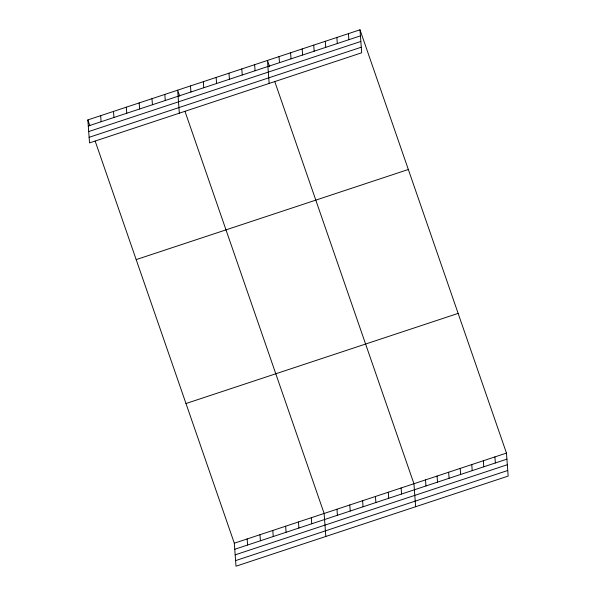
<?xml version="1.0" encoding="UTF-8"?>
<svg xmlns="http://www.w3.org/2000/svg" width="596" height="596" viewBox="0 0 596 596"><rect width="100%" height="100%" fill="white"/><g stroke="black" fill="none" stroke-linecap="round" stroke-linejoin="round"><path stroke-width="0.89" d="M359.991 29.8L361.683 52.798L89.527 142.913L87.843 119.915L359.991 29.8L506.473 453.087L508.157 476.085L236.009 566.2L234.317 543.202L95.166 141.081M88.282 125.98L360.438 35.864M88.7 131.567L360.848 41.452M89.117 137.326L361.273 47.211M136.179 259.603L408.334 169.488M185.982 403.522L458.13 313.399M234.317 543.202L506.473 453.087M234.764 549.266L506.913 459.143M235.174 554.854L507.323 464.738M235.591 560.612L507.747 470.49M269.511 66.365L267.462 60.442L269.154 83.44M274.786 81.607L413.937 483.721L415.628 506.719M179.701 96.105L177.653 90.182L179.336 113.173M184.976 111.34L324.127 513.461L325.818 536.46M87.843 119.915L89.892 125.845M494.903 456.916L495.35 462.98M483.341 460.745L483.781 466.81M471.771 464.575L472.218 470.639M460.201 468.404L460.648 474.468M448.639 472.233L449.086 478.297M437.069 476.062L437.516 482.127M425.507 479.892L425.954 485.956M401.108 487.975L401.555 494.032M388.279 492.222L388.726 498.286M348.429 33.629L348.876 39.694M375.45 496.468L375.89 502.532M336.859 37.459L337.306 43.523M362.621 500.722L363.061 506.779M325.297 41.288L325.744 47.352M349.785 504.968L350.232 511.033M313.727 45.117L314.174 51.181M336.956 509.215L337.403 515.279M302.165 48.947L302.604 55.011M290.595 52.783L291.042 58.84M279.032 56.613L279.472 62.669M311.298 517.715L311.745 523.772M298.469 521.962L298.909 528.026M254.634 64.688L255.081 70.753M285.64 526.208L286.08 532.273M241.805 68.935L242.244 74.999M272.804 530.455L273.251 536.519M228.968 73.189L229.415 79.246M259.975 534.709L260.422 540.766M216.139 77.435L216.586 83.5M247.146 538.955L247.593 545.02M203.31 81.682L203.757 87.746M190.482 85.928L190.929 91.993M164.824 94.429L165.263 100.493M151.987 98.675L152.434 104.74M139.159 102.922L139.606 108.986M126.33 107.176L126.777 113.233M113.501 111.422L113.948 117.486M100.672 115.669L101.119 121.733"/></g></svg>
